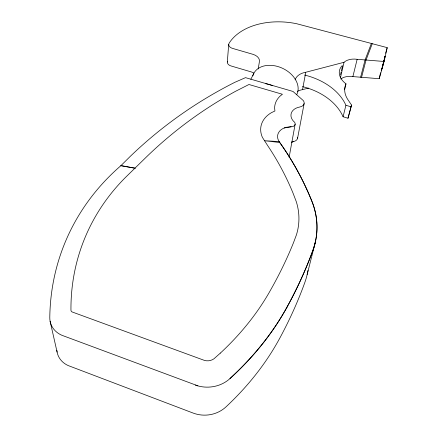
<?xml version="1.0" encoding="UTF-8"?>
<svg xmlns="http://www.w3.org/2000/svg" width="437" height="437" viewBox="0 0 437 437"><rect width="100%" height="100%" fill="white"/><g stroke="black" fill="none" stroke-linecap="round" stroke-linejoin="round"><path stroke-width="0.66" d="M227.311 62.021L228.709 44.437M382.495 66.681L381.277 70.712L381.49 69.62M258.201 68.975L259.365 61.901A9.641 6.446 6.1 0 0 253.018 54.341L232.976 48.518A5.818 3.818 5.2 0 1 229.119 43.203A60.809 40.455 8.1 0 1 296.69 23.74L387.209 47.644L384.085 61.475L379.218 78.704L352.883 76.595A14.792 9.931 12.2 0 0 340.762 78.999M289.119 157.309L295.139 124.206M297.4 91.355A16.59 11.493 10.1 0 1 302.551 89.651L305.736 72.274L344.017 62.3A15.137 9.942 12 0 1 357.149 59.301L384.085 61.475M381.266 70.543L381.392 69.871M297.597 138.168L304.141 103.574M384.784 57.493L384.877 56.608M383.615 61.715L383.484 62.294M383.915 60.705L384.025 60.213M384.8 57.591L385.046 56.471M379.218 78.704L380.567 72.777M340.527 74.689L341.117 72.121M341.412 70.838L342.444 66.348M340.467 77.688L344.017 62.3M384.68 58.088L383.511 62.841M344.602 89.618L345.984 83.86A21.539 14.219 12.3 0 1 342.302 65.484M384.292 59.607L384.527 58.634M352.883 76.595L357.149 59.301M345.984 83.86A31.038 20.801 13.6 0 0 348.027 99.86L351.55 105.077L347.999 118.225L343.083 116.755L345.913 105.279A57.121 40.286 9.3 0 0 304.589 75.049M383.899 61.207L384.178 60.093M307.178 274.485L315.334 242.174M347.999 118.225L351.55 105.077M383.762 61.764L383.626 62.382M360.623 77.212L365.07 59.94L371.374 43.46M361.579 77.289L366.042 60.022L372.269 43.7M383.336 63.496L382.659 66.058M383.309 63.54L382.555 66.358M383.052 63.966L383.162 63.556M382.894 64.731L382.528 66.02M385.636 53.243L387.209 47.644M382.408 66.888L381.73 69.232M383.462 62.092L383.544 61.808M384.729 56.903L384.997 56.051M383.883 60.41L384.003 60.027M195.388 385.09L197.874 385.893A32.606 29.869 3.8 0 0 229.993 378.568A310.259 233.183 -12.9 0 0 286.94 307.315A622.878 391.126 -19.2 0 0 312.865 250.516L312.908 250.396A103.76 83.363 4.2 0 0 311.854 201.102A516.217 382.878 -28.1 0 0 279.434 142.025A14.956 10.849 9.8 0 1 284.247 127.965L291.118 126.763A4.463 3.185 9.4 0 0 294.964 124.818A4.463 3.185 9.4 0 0 293.533 121.278A13.645 9.636 10.2 0 1 299.826 106.999A6.713 4.67 9.4 0 0 303.436 100.701L292.976 91.442L245.507 77.649L234.795 82.336A938.414 632.656 52.9 0 0 130.466 156.178L120.803 165.76A274.114 233.839 21.5 0 0 49.791 317.639A25.007 21.129 -16.5 0 0 61.852 335.266L197.89 385.838M250.827 79.305L253.515 73.979M220.379 353.08L213.944 358.799A10.428 9.505 3.8 0 1 204.549 360.443L72.078 311.936A2.698 2.272 -16 0 1 70.969 310.363L70.952 310.068A254.05 215.02 20.7 0 1 125.375 177.531L144.92 158.434A899.499 606.441 51.9 0 1 235.308 91.431L248.943 84.499L282.422 94.272L280.363 95.85A31.267 21.921 10.1 0 0 274.622 108.043L274.917 110.987L271.421 112.67A33.048 23.811 9.8 0 0 262.418 137.404L267.668 145.614A491.958 362.847 -27.2 0 1 293.014 193.072L296.21 201.452A84.931 67.735 4.3 0 1 296.373 235.03L293.473 242.754A600.984 374.072 -18.6 0 1 269.088 292.675A291.512 217.216 -12.4 0 1 220.379 353.085M291.572 142.353L293.462 141.577A6.397 4.638 9.7 0 0 297.657 137.453M284.247 127.965L286.399 127.276L291.118 126.763M302.551 89.651L308.467 88.066M120.803 165.76L135.235 168.24L121.027 165.563M345.913 105.279L350.911 106.759M229.993 378.568L229.949 378.524A310.194 233.134 -12.9 0 0 286.885 307.293L286.94 307.315M279.434 142.025L279.707 142.489L264.298 140.703L279.079 141.588L282.542 146.532A516.13 382.812 -28.1 0 1 311.805 201.107A103.706 83.32 4.2 0 1 312.854 250.379A622.375 390.891 -19.2 0 1 286.885 307.293M50.113 321.293L57.1 352.107M56.848 350.354A23.549 20.392 -19.5 0 0 68.199 365.567L193.072 413.041A30.606 28.776 3.1 0 0 226.022 406.852A292.795 227.24 -14.4 0 0 279.904 337.932A583.034 380.693 -20.4 0 0 304.818 282.521A98.128 81.522 4.1 0 0 307.976 270.427M291.665 142.03A12.99 9.543 10.5 0 1 293.462 141.577M295.139 79.845A16.983 11.52 9.9 0 1 305.736 72.274M227.437 61.388A5.686 3.818 5.1 0 0 231.479 66.091L251.062 71.859A9.423 6.435 6.1 0 1 253.924 73.121M252.854 75.803A23.942 17.305 25.2 0 1 281.679 67.91A23.942 17.305 25.2 0 1 296.647 94.753M265.8 83.707A24.488 17.212 25.2 0 1 272.622 85.728M302.475 86.635A56.204 40.182 9.4 0 1 343.083 116.755"/></g></svg>
